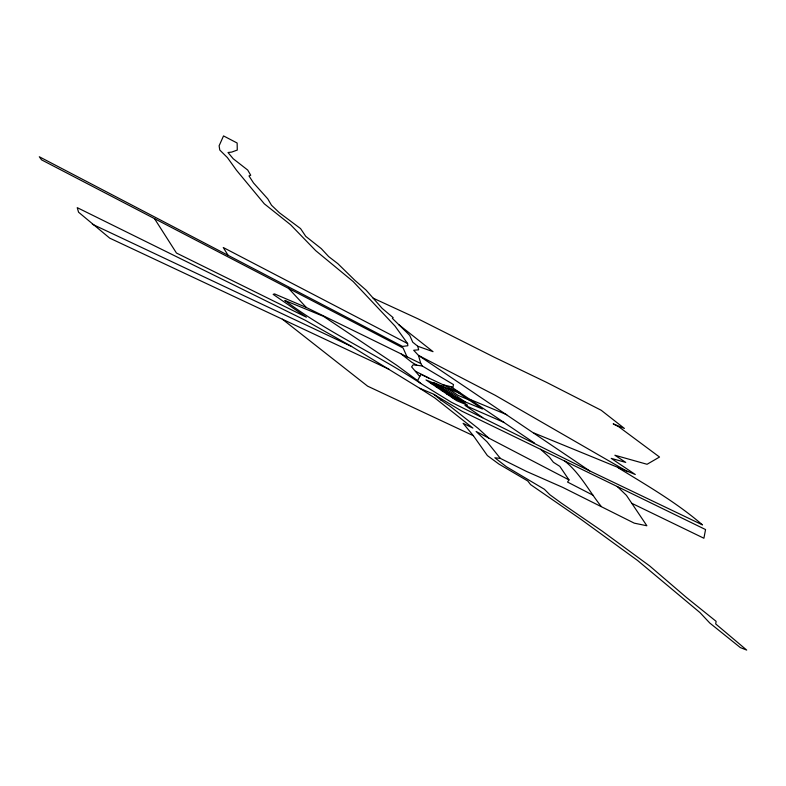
<?xml version="1.0" encoding="UTF-8"?>
<svg xmlns="http://www.w3.org/2000/svg" width="786" height="786" viewBox="0 0 786 786"><rect width="100%" height="100%" fill="white"/><g stroke="black" fill="none" stroke-linecap="round" stroke-linejoin="round"><path stroke-width="1.18" d="M618.228 467.798C647.065 485.542 676.874 502.706 702.497 524.91L585.265 468.78L451.606 402.363L420.775 383.47L417.592 380.611L420.932 374.352L459.781 392.578M540.542 449.258L549.493 457.285L553.393 462.266L559.819 466.383L568.995 479.902L567.551 482.054L592.958 495.2M389.011 369.263L109.716 238.138L78.561 212.21L77.224 207.642L305.184 320.236L351.637 346.508L419.714 388.284L433.774 394.208L440.661 399.838L442.263 399.494M419.773 376.523L411.609 366.875L413.161 364.783L422.239 365.962L453.483 384.57L452.962 387.203L443.058 384.737M434.245 394.592L461.844 411.166L617.295 486.544L626.432 495.347L646.878 525.775L634.263 523.152L562.776 487.408L526.423 471.394L500.338 458.385L494.826 457.766L506.459 466.766L544.403 489.275L549.836 494.718L561.253 503.05L602.204 531.139L649.649 565.92L686.532 597.557L716.125 621.343L715.702 623.937L746.7 650.081L740.353 647.595L709.797 623.043L699.962 612.569L637.643 560.526L581.375 519.625L530.609 484.628L527.76 480.983L498.923 464.074L487.379 455.575L473.359 435.699L463.111 423.31L472.907 428.085L434.727 397.883L419.714 388.284M407.05 356.873L403.11 348.002L41.54 159.843L39.3 156.758L402.589 346.43L407.846 345.732L407.61 343.541L394.965 326.023L353.169 281.555L315.726 250.665L290.604 224.747L264.312 203.82L236.498 170.257L227.4 157.583L219.766 150.008L219.117 145.783L223.529 135.919L237.146 143.013L237.274 150.057L231.772 152.071L227.999 152.523L233.216 158.752L247.737 170.081L250.724 175.249L248.985 175.917L253.534 182.971L267.771 198.868L271.494 205.225L279.433 212.8L300.557 228.588L305.744 236.34L321.278 248.622L328.676 256.59L337.852 263.664L355.125 280.553L366.089 290.113L382.124 308.348L393.157 317.652L392.361 318.34L409.693 335.357L412.729 342.175L417.71 346.223L433.027 351.666L398.816 324.677M534.048 433.047L635.285 474.508L611.213 458.385L625.744 462.404L614.888 455.232L647.055 464.28L659.523 457.039L618.837 426.808L613.178 423.86L624.398 428.429L601.182 410.253L546.575 382.379L494.247 357.217L417.965 318.811L373.173 298.169M431.111 383.401L441.929 387.871M468.829 399.828L458.012 395.348L447.755 388.412M436.24 386.859L447.057 391.34M441.368 390.328L452.186 394.808M446.507 393.796L457.314 398.276M451.636 397.264L462.443 401.744M469.704 399.288L506.773 414.703M422.239 365.962L420.785 363.535L306.314 307.473L274.56 293.915L273.135 294.347L306.373 317.19L176.457 253.033L154.459 218.567M534.578 443.137L503.708 422.269L464.978 405.33L482.742 417.671M473.359 435.699L367.602 386.152L282.37 319.195M92.326 224.197L351.637 346.508M617.295 486.544L705.553 529.558L703.902 538.243L631.924 503.374M415.46 371.267L428.763 378.027M407.61 343.541L223.263 247.521L228.107 255.342M500.338 458.385L487.114 441.899L476.12 431.494L568.995 479.902M627.66 471.688L495.19 395.289L418.466 355.4L413.662 350.251L418.653 349.819L417.71 346.223M417.189 365.431L411.687 362.208L401.341 354.103M420.775 383.47C376.465 354.064 327.418 332.527 284.837 300.449L323.508 316.355L396.783 365.313L417.592 380.611M451.341 386.879L503.708 422.269M441.26 385.73L465.115 401.843M440.661 399.838L450.29 406.431L478.261 428.488L488.754 438.087M589.687 470.902L418.466 355.4L420.785 363.535M564.476 460.842C580.156 473.192 588.979 491.162 601.29 506.498M288.442 288.226L306.314 307.473M458.562 392.892L433.292 382.428L457.138 398.541L482.417 409.005L458.562 392.892M436.79 384.403L425.983 379.933L456.764 400.732L467.582 405.212L436.79 384.403"/></g></svg>
